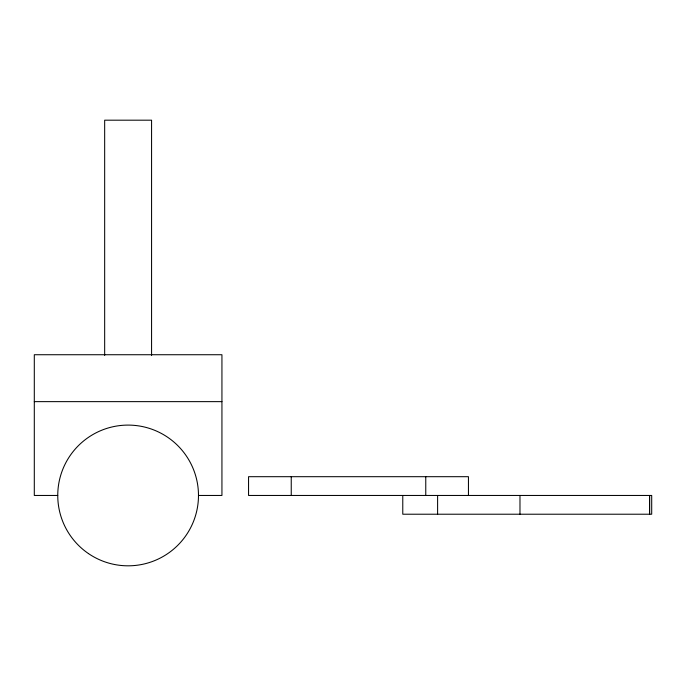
<?xml version="1.0" encoding="UTF-8"?>
<svg xmlns="http://www.w3.org/2000/svg" width="686" height="686" viewBox="0 0 686 686"><rect width="100%" height="100%" fill="white"/><g stroke="black" fill="none" stroke-linecap="round" stroke-linejoin="round"><path stroke-width="1.03" d="M34.3 401.636L221.938 401.636M57.753 495.455L34.3 495.455L34.3 354.731L221.938 354.731L221.938 495.455L198.477 495.455M649.668 495.455L649.668 514.217M649.522 495.455L649.522 514.217M519.979 495.455L519.979 514.217M468.444 495.455L468.444 476.693L248.555 476.693L248.555 495.455L651.7 495.455L651.7 514.217L402.776 514.217L402.776 495.455M437.608 495.455L437.608 514.217M425.766 476.693L425.766 495.455M291.241 476.693L291.241 495.455M151.572 355.399L151.572 120.187L104.666 120.187L104.666 355.399M88.451 553.576A70.366 70.366 0 0 0 198.28 500.754A70.366 70.366 0 0 0 97.626 432.043A70.366 70.366 0 0 0 88.451 553.576"/></g></svg>
